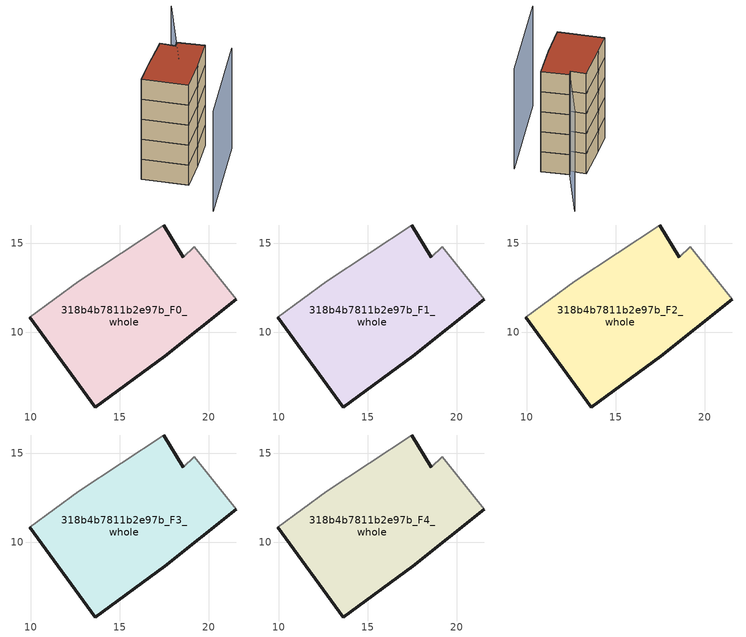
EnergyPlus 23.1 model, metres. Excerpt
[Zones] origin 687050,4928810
318b4b7811b2e97b_F0_whole
 floor ground (EU_floor_Construction): 17.55,8.64 21.56,11.85 19.19,14.81 18.58,14.2 17.48,16.02 12.71,12.86 9.94,10.83 13.64,5.79 z0
 wall outside (EU_wall_Construction): 17.48,16.02 18.58,14.2 / 21.56,11.85 17.55,8.64 13.64,5.79 9.94,10.83 z0:3
 wall adiabatic (EU_wall_Construction): 9.94,10.83 12.71,12.86 17.48,16.02 / 18.58,14.2 19.19,14.81 21.56,11.85 z0:3
318b4b7811b2e97b_F1_whole
 floor to 318b4b7811b2e97b_F0_whole (EU_floor_Construction): 17.54,8.64 21.56,11.85 19.19,14.81 18.58,14.2 17.48,16.02 12.71,12.86 9.94,10.83 13.63,5.79 z3
 wall outside (EU_wall_Construction): 17.48,16.02 18.58,14.2 / 21.56,11.85 17.55,8.64 13.64,5.79 9.94,10.83 z3:6
 wall adiabatic (EU_wall_Construction): 9.94,10.83 12.71,12.86 17.48,16.02 / 18.58,14.2 19.19,14.81 21.56,11.85 z3:6
318b4b7811b2e97b_F2_whole
 floor to 318b4b7811b2e97b_F1_whole (EU_floor_Construction): 17.54,8.64 21.56,11.85 19.19,14.81 18.58,14.2 17.48,16.02 12.71,12.86 9.94,10.83 13.63,5.79 z6
 wall outside (EU_wall_Construction): 17.48,16.02 18.58,14.2 / 21.56,11.85 17.55,8.64 13.64,5.79 9.94,10.83 z6:9
 wall adiabatic (EU_wall_Construction): 9.94,10.83 12.71,12.86 17.48,16.02 / 18.58,14.2 19.19,14.81 21.56,11.85 z6:9
318b4b7811b2e97b_F3_whole
 floor to 318b4b7811b2e97b_F2_whole (EU_floor_Construction): 17.54,8.64 21.56,11.85 19.19,14.81 18.58,14.2 17.48,16.02 12.71,12.86 9.94,10.83 13.63,5.79 z9
 wall outside (EU_wall_Construction): 17.48,16.02 18.58,14.2 / 21.56,11.85 17.55,8.64 13.64,5.79 9.94,10.83 z9:12
 wall adiabatic (EU_wall_Construction): 9.94,10.83 12.71,12.86 17.48,16.02 / 18.58,14.2 19.19,14.81 21.56,11.85 z9:12
318b4b7811b2e97b_F4_whole
 floor to 318b4b7811b2e97b_F3_whole (EU_floor_Construction): 17.54,8.64 21.56,11.85 19.19,14.81 18.58,14.2 17.48,16.02 12.71,12.86 9.94,10.83 13.63,5.79 z12
 wall outside (EU_wall_Construction): 17.48,16.02 18.58,14.2 / 21.56,11.85 17.55,8.64 13.64,5.79 9.94,10.83 z12:15
 wall adiabatic (EU_wall_Construction): 9.94,10.83 12.71,12.86 17.48,16.02 / 18.58,14.2 19.19,14.81 21.56,11.85 z12:15
 roof outside (EU_roof_Construction): 19.19,14.81 21.56,11.85 17.55,8.64 13.64,5.79 9.94,10.83 12.71,12.86 17.48,16.02 18.58,14.2 z15
shading: 11.89,-1.06 23.7,9.16 / 16.7,11.41 24.49,22.04 z0:15
[Building]
EU S2 Campaign: North Axis=0; Terrain=City; Solar Distribution=FullExterior
[Site:Location]
Bologna: Latitude=44.5; Longitude=11.25; Time Zone=1; Elevation=37
[SizingPeriod:WeatherFileDays]
AnnualSizingPeriod: Begin Month=1; Begin Day of Month=1; End Month=12; End Day of Month=31; Day of Week for Start Day=Monday; Use Weather File Daylight Saving Period=No; Use Weather File Rain and Snow Indicators=No
[MATERIAL]
EU_InternalMass_Material: Roughness=MediumRough; Thickness=0.1; Conductivity=1; Density=1800; Specific Heat=900; Thermal Absorptance=0.9; Solar Absorptance=0.7; Visible Absorptance=0.7
[MATERIAL:NOMASS] Roughness=MediumRough; Thermal Absorptance=0.9; Solar Absorptance=0.7; Visible Absorptance=0.7
Name | Thermal Resistance
EU_wall_NoMass | 0.905828
EU_roof_NoMass | 0.37593
EU_floor_NoMass | 0.67114
[CONSTRUCTION]
EU_wall_Construction: EU_wall_NoMass
EU_roof_Construction: EU_roof_NoMass
EU_floor_Construction: EU_floor_NoMass
EU_InternalMass_Construction: EU_InternalMass_Material
[ZONE] Type=1; Multiplier=1; Ceiling Height=autocalculate; Floor Area=autocalculate; Part of Total Floor Area=Yes
Name | Volume
318b4b7811b2e97b_F0_whole | 176.073
318b4b7811b2e97b_F1_whole; 318b4b7811b2e97b_F2_whole; 318b4b7811b2e97b_F3_whole; 318b4b7811b2e97b_F4_whole | 176.071
[INTERNALMASS] Construction=EU_InternalMass_Construction; Surface Area=58.6912
Name | Zone or ZoneList
318b4b7811b2e97b_F0_whole_EU_InternalMass | 318b4b7811b2e97b_F0_whole
318b4b7811b2e97b_F1_whole_EU_InternalMass | 318b4b7811b2e97b_F1_whole
318b4b7811b2e97b_F2_whole_EU_InternalMass | 318b4b7811b2e97b_F2_whole
318b4b7811b2e97b_F3_whole_EU_InternalMass | 318b4b7811b2e97b_F3_whole
318b4b7811b2e97b_F4_whole_EU_InternalMass | 318b4b7811b2e97b_F4_whole
[OTHEREQUIPMENT] Fuel Type=Electricity; Design Level Calculation Method=Watts/Area; Power per Zone Floor Area=1; Fraction Latent=0; Fraction Radiant=0; Fraction Lost=0; Carbon Dioxide Generation Rate=0; EndUse Subcategory=EU_Step8_InternalGains
Name | Zone or ZoneList or Space or SpaceList | Schedule
EU_Step8_InternalGain_318b4b7811b2e97b_F0_whole_f000 | 318b4b7811b2e97b_F0_whole | EU_Step8_GainSchedule_318b4b7811b2e97b_F0_whole_f000
EU_Step8_InternalGain_318b4b7811b2e97b_F1_whole_f000 | 318b4b7811b2e97b_F1_whole | EU_Step8_GainSchedule_318b4b7811b2e97b_F1_whole_f000
EU_Step8_InternalGain_318b4b7811b2e97b_F2_whole_f000 | 318b4b7811b2e97b_F2_whole | EU_Step8_GainSchedule_318b4b7811b2e97b_F2_whole_f000
EU_Step8_InternalGain_318b4b7811b2e97b_F3_whole_f000 | 318b4b7811b2e97b_F3_whole | EU_Step8_GainSchedule_318b4b7811b2e97b_F3_whole_f000
EU_Step8_InternalGain_318b4b7811b2e97b_F4_whole_f000 | 318b4b7811b2e97b_F4_whole | EU_Step8_GainSchedule_318b4b7811b2e97b_F4_whole_f000
[ZONEVENTILATION:DESIGNFLOWRATE] Schedule=EU_AlwaysOn; Design Flow Rate Calculation Method=AirChanges/Hour; Air Changes per Hour=0.73129; Ventilation Type=Natural; Fan Pressure Rise=0; Fan Total Efficiency=1; Constant Term Coefficient=1; Temperature Term Coefficient=0; Velocity Term Coefficient=0; Velocity Squared Term Coefficient=0; Minimum Indoor Temperature=-100; Maximum Indoor Temperature=100; Delta Temperature=-100; Minimum Outdoor Temperature=-100; Maximum Outdoor Temperature=100; Maximum Wind Speed=40
Name | Zone or ZoneList or Space or SpaceList
EU_ConstantAir_318b4b7811b2e97b_F0_whole | 318b4b7811b2e97b_F0_whole
EU_ConstantAir_318b4b7811b2e97b_F1_whole | 318b4b7811b2e97b_F1_whole
EU_ConstantAir_318b4b7811b2e97b_F2_whole | 318b4b7811b2e97b_F2_whole
EU_ConstantAir_318b4b7811b2e97b_F3_whole | 318b4b7811b2e97b_F3_whole
EU_ConstantAir_318b4b7811b2e97b_F4_whole | 318b4b7811b2e97b_F4_whole
[HVACTEMPLATE:THERMOSTAT] Constant Heating Setpoint=20; Constant Cooling Setpoint=50
EU_HeatOnly_318b4b7811b2e97b_F0_whole; EU_HeatOnly_318b4b7811b2e97b_F1_whole; EU_HeatOnly_318b4b7811b2e97b_F2_whole; EU_HeatOnly_318b4b7811b2e97b_F3_whole; EU_HeatOnly_318b4b7811b2e97b_F4_whole
[HVACTEMPLATE:ZONE:IDEALLOADSAIRSYSTEM] System Availability Schedule=EU_AlwaysOn; Maximum Heating Supply Air Temperature=50; Minimum Cooling Supply Air Temperature=13; Maximum Heating Supply Air Humidity Ratio=0.0156; Minimum Cooling Supply Air Humidity Ratio=0.0077; Heating Limit=NoLimit; Cooling Limit=NoLimit; Heating Availability Schedule=EU_AlwaysOn; Cooling Availability Schedule=EU_CoolingOff; Dehumidification Control Type=ConstantSensibleHeatRatio; Cooling Sensible Heat Ratio=0.7; Dehumidification Setpoint=60; Humidification Control Type=None; Humidification Setpoint=30; Outdoor Air Method=None; Outdoor Air Flow Rate per Person=0.00944; Outdoor Air Flow Rate per Zone Floor Area=0; Outdoor Air Flow Rate per Zone=0; Demand Controlled Ventilation Type=None; Outdoor Air Economizer Type=NoEconomizer; Heat Recovery Type=None; Sensible Heat Recovery Effectiveness=0.7; Latent Heat Recovery Effectiveness=0.65
Name | Template Thermostat
318b4b7811b2e97b_F0_whole | EU_HeatOnly_318b4b7811b2e97b_F0_whole
318b4b7811b2e97b_F1_whole | EU_HeatOnly_318b4b7811b2e97b_F1_whole
318b4b7811b2e97b_F2_whole | EU_HeatOnly_318b4b7811b2e97b_F2_whole
318b4b7811b2e97b_F3_whole | EU_HeatOnly_318b4b7811b2e97b_F3_whole
318b4b7811b2e97b_F4_whole | EU_HeatOnly_318b4b7811b2e97b_F4_whole
[SIZING:ZONE] Zone Cooling Design Supply Air Temperature Input Method=SupplyAirTemperature; Zone Cooling Design Supply Air Temperature=13; Zone Heating Design Supply Air Temperature Input Method=SupplyAirTemperature; Zone Heating Design Supply Air Temperature=50; Zone Cooling Design Supply Air Humidity Ratio=0.008; Zone Heating Design Supply Air Humidity Ratio=0.008; Cooling Design Air Flow Method=DesignDay; Cooling Design Air Flow Rate=0; Cooling Minimum Air Flow per Zone Floor Area=0.000762; Cooling Minimum Air Flow=0; Cooling Minimum Air Flow Fraction=0.2; Heating Design Air Flow Method=DesignDay; Heating Design Air Flow Rate=0; Heating Maximum Air Flow per Zone Floor Area=0.002032; Heating Maximum Air Flow=0.141576; Heating Maximum Air Flow Fraction=0.3; Account for Dedicated Outdoor Air System=No; Dedicated Outdoor Air System Control Strategy=NeutralSupplyAir; Dedicated Outdoor Air Low Setpoint Temperature for Design=autosize; Dedicated Outdoor Air High Setpoint Temperature for Design=autosize; Zone Load Sizing Method=Sensible Load Only No Latent Load; Zone Latent Cooling Design Supply Air Humidity Ratio Input Method=HumidityRatioDifference; Zone Cooling Design Supply Air Humidity Ratio Difference=0.005; Zone Latent Heating Design Supply Air Humidity Ratio Input Method=HumidityRatioDifference; Zone Humidification Design Supply Air Humidity Ratio Difference=0.005
318b4b7811b2e97b_F0_whole; 318b4b7811b2e97b_F1_whole; 318b4b7811b2e97b_F2_whole; 318b4b7811b2e97b_F3_whole; 318b4b7811b2e97b_F4_whole
[SCHEDULE:CONSTANT]
Name | Hourly Value
EU_AlwaysOn | 1
EU_CoolingOff | 0
[SCHEDULE:FILE] Column Number=1; Rows to Skip at Top=0; Number of Hours of Data=8760; Column Separator=Comma; Interpolate to Timestep=No; Minutes per Item=60; Adjust Schedule for Daylight Savings=Yes
Name | File
EU_Step8_GainSchedule_318b4b7811b2e97b_F0_whole_f000 | ../../schedules/318b4b7811b2e97b/318b4b7811b2e97b_F0_whole_f000_gain.csv
EU_Step8_GainSchedule_318b4b7811b2e97b_F1_whole_f000 | ../../schedules/318b4b7811b2e97b/318b4b7811b2e97b_F1_whole_f000_gain.csv
EU_Step8_GainSchedule_318b4b7811b2e97b_F2_whole_f000 | ../../schedules/318b4b7811b2e97b/318b4b7811b2e97b_F2_whole_f000_gain.csv
EU_Step8_GainSchedule_318b4b7811b2e97b_F3_whole_f000 | ../../schedules/318b4b7811b2e97b/318b4b7811b2e97b_F3_whole_f000_gain.csv
EU_Step8_GainSchedule_318b4b7811b2e97b_F4_whole_f000 | ../../schedules/318b4b7811b2e97b/318b4b7811b2e97b_F4_whole_f000_gain.csv
